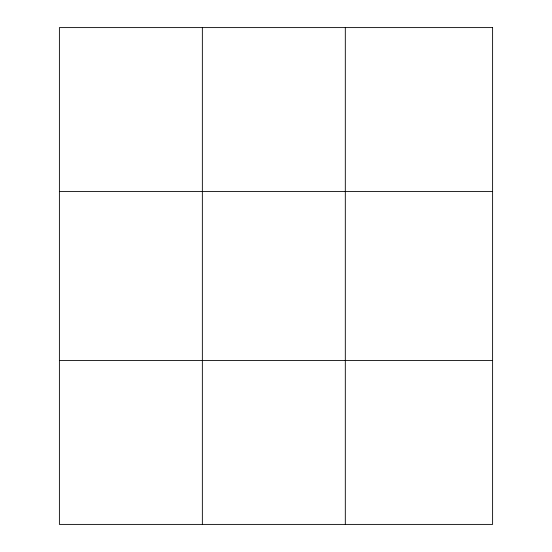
<?xml version="1.0" encoding="UTF-8"?>
<svg xmlns="http://www.w3.org/2000/svg" width="552" height="552" viewBox="0 0 552 552"><rect width="100%" height="100%" fill="white"/><g stroke="black" fill="none" stroke-linecap="round" stroke-linejoin="round"><path stroke-width="0.83" d="M202.356 27.6L202.356 524.4M345.31 27.6L345.31 524.4M59.395 191.544L492.605 191.544M59.395 360.456L492.605 360.456M492.605 27.6L492.605 524.4L59.395 524.4L59.395 27.6L492.605 27.6"/></g></svg>
